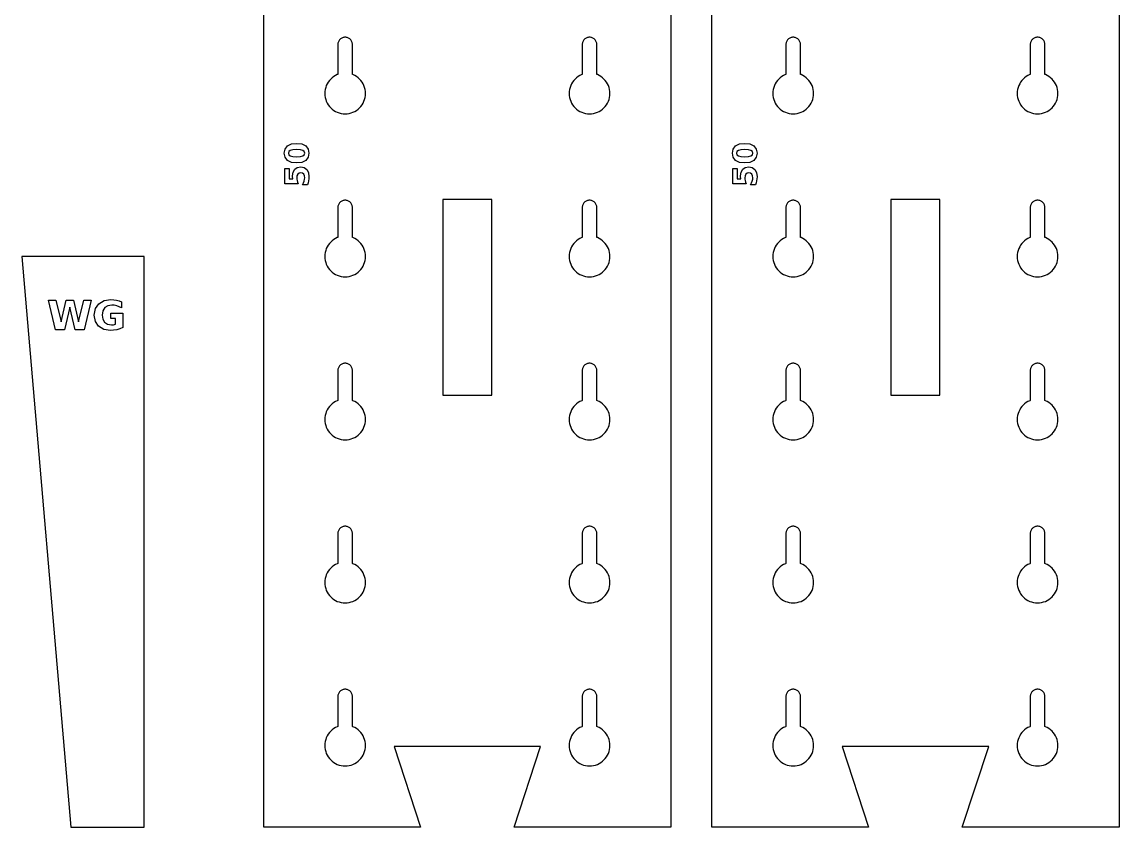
# Model space of a CAD drawing. Header units: millimetres. Extents: x 12 to 580, y 12 to 385.
# Drawn here: x 445.8 to 580.5, y 12.5 to 111.3 of the extents above; entities that cross this region are included whole.
import ezdxf

# ---------------------------------------------------------------- set-up
doc = ezdxf.new("R2010")
doc.units = ezdxf.units.MM
doc.layers.add('CUT', color=1, linetype='Continuous')
doc.layers.add('ENGRAVE', color=5, linetype='Continuous')

msp = doc.modelspace()

# ---------------------------------------------------------------- linework, layer by layer
at = {"layer": 'CUT', "color": 1}
for points in [[(480.5, 322.5), (480.5, 328.5), (520.5, 328.5), (520.5, 322.5), (525.5, 322.5), (525.5, 12.5), (506.24, 12.5), (509.5, 22.4), (491.5, 22.4), (494.76, 12.5), (475.5, 12.5), (475.5, 322.5)], [(535.5, 322.5), (535.5, 328.5), (575.5, 328.5), (575.5, 322.5), (580.5, 322.5), (580.5, 12.5), (561.24, 12.5), (564.5, 22.4), (546.5, 22.4), (549.76, 12.5), (530.5, 12.5), (530.5, 322.5)], [(487.09, 104.43), (486.89, 104.58), (486.68, 104.7), (486.46, 104.81), (486.4, 104.83), (486.4, 108.5), (486.4, 108.59), (486.38, 108.68), (486.36, 108.76), (486.33, 108.84), (486.29, 108.92), (486.25, 109), (486.2, 109.07), (486.14, 109.14), (486.07, 109.2), (486, 109.25), (485.92, 109.29), (485.84, 109.33), (485.76, 109.36), (485.68, 109.38), (485.59, 109.4), (485.5, 109.4), (485.41, 109.4), (485.32, 109.38), (485.24, 109.36), (485.16, 109.33), (485.08, 109.29), (485, 109.25), (484.93, 109.2), (484.86, 109.14), (484.8, 109.07), (484.75, 109), (484.71, 108.92), (484.67, 108.84), (484.64, 108.76), (484.62, 108.68), (484.6, 108.59), (484.6, 108.5), (484.6, 104.83), (484.54, 104.81), (484.32, 104.7), (484.11, 104.58), (483.91, 104.43), (483.73, 104.27), (483.57, 104.09), (483.42, 103.89), (483.3, 103.68), (483.19, 103.46), (483.11, 103.23), (483.05, 102.99), (483.01, 102.75), (483, 102.5), (483.01, 102.25), (483.05, 102.01), (483.11, 101.77), (483.19, 101.54), (483.3, 101.32), (483.42, 101.11), (483.57, 100.91), (483.73, 100.73), (483.91, 100.57), (484.11, 100.42), (484.32, 100.3), (484.54, 100.19), (484.77, 100.11), (485.01, 100.05), (485.25, 100.01), (485.5, 100), (485.75, 100.01), (485.99, 100.05), (486.23, 100.11), (486.46, 100.19), (486.68, 100.3), (486.89, 100.42), (487.09, 100.57), (487.27, 100.73), (487.43, 100.91), (487.58, 101.11), (487.7, 101.32), (487.81, 101.54), (487.89, 101.77), (487.95, 102.01), (487.99, 102.25), (488, 102.5), (487.99, 102.75), (487.95, 102.99), (487.89, 103.23), (487.81, 103.46), (487.7, 103.68), (487.58, 103.89), (487.43, 104.09), (487.27, 104.27)], [(517.09, 104.43), (516.89, 104.58), (516.68, 104.7), (516.46, 104.81), (516.4, 104.83), (516.4, 108.5), (516.4, 108.59), (516.38, 108.68), (516.36, 108.76), (516.33, 108.84), (516.29, 108.92), (516.25, 109), (516.2, 109.07), (516.14, 109.14), (516.07, 109.2), (516, 109.25), (515.92, 109.29), (515.84, 109.33), (515.76, 109.36), (515.68, 109.38), (515.59, 109.4), (515.5, 109.4), (515.41, 109.4), (515.32, 109.38), (515.24, 109.36), (515.16, 109.33), (515.08, 109.29), (515, 109.25), (514.93, 109.2), (514.86, 109.14), (514.8, 109.07), (514.75, 109), (514.71, 108.92), (514.67, 108.84), (514.64, 108.76), (514.62, 108.68), (514.6, 108.59), (514.6, 108.5), (514.6, 104.83), (514.54, 104.81), (514.32, 104.7), (514.11, 104.58), (513.91, 104.43), (513.73, 104.27), (513.57, 104.09), (513.42, 103.89), (513.3, 103.68), (513.19, 103.46), (513.11, 103.23), (513.05, 102.99), (513.01, 102.75), (513, 102.5), (513.01, 102.25), (513.05, 102.01), (513.11, 101.77), (513.19, 101.54), (513.3, 101.32), (513.42, 101.11), (513.57, 100.91), (513.73, 100.73), (513.91, 100.57), (514.11, 100.42), (514.32, 100.3), (514.54, 100.19), (514.77, 100.11), (515.01, 100.05), (515.25, 100.01), (515.5, 100), (515.75, 100.01), (515.99, 100.05), (516.23, 100.11), (516.46, 100.19), (516.68, 100.3), (516.89, 100.42), (517.09, 100.57), (517.27, 100.73), (517.43, 100.91), (517.58, 101.11), (517.7, 101.32), (517.81, 101.54), (517.89, 101.77), (517.95, 102.01), (517.99, 102.25), (518, 102.5), (517.99, 102.75), (517.95, 102.99), (517.89, 103.23), (517.81, 103.46), (517.7, 103.68), (517.58, 103.89), (517.43, 104.09), (517.27, 104.27)], [(542.09, 104.43), (541.89, 104.58), (541.68, 104.7), (541.46, 104.81), (541.4, 104.83), (541.4, 108.5), (541.4, 108.59), (541.38, 108.68), (541.36, 108.76), (541.33, 108.84), (541.29, 108.92), (541.25, 109), (541.2, 109.07), (541.14, 109.14), (541.07, 109.2), (541, 109.25), (540.92, 109.29), (540.84, 109.33), (540.76, 109.36), (540.68, 109.38), (540.59, 109.4), (540.5, 109.4), (540.41, 109.4), (540.32, 109.38), (540.24, 109.36), (540.16, 109.33), (540.08, 109.29), (540, 109.25), (539.93, 109.2), (539.86, 109.14), (539.8, 109.07), (539.75, 109), (539.71, 108.92), (539.67, 108.84), (539.64, 108.76), (539.62, 108.68), (539.6, 108.59), (539.6, 108.5), (539.6, 104.83), (539.54, 104.81), (539.32, 104.7), (539.11, 104.58), (538.91, 104.43), (538.73, 104.27), (538.57, 104.09), (538.42, 103.89), (538.3, 103.68), (538.19, 103.46), (538.11, 103.23), (538.05, 102.99), (538.01, 102.75), (538, 102.5), (538.01, 102.25), (538.05, 102.01), (538.11, 101.77), (538.19, 101.54), (538.3, 101.32), (538.42, 101.11), (538.57, 100.91), (538.73, 100.73), (538.91, 100.57), (539.11, 100.42), (539.32, 100.3), (539.54, 100.19), (539.77, 100.11), (540.01, 100.05), (540.25, 100.01), (540.5, 100), (540.75, 100.01), (540.99, 100.05), (541.23, 100.11), (541.46, 100.19), (541.68, 100.3), (541.89, 100.42), (542.09, 100.57), (542.27, 100.73), (542.43, 100.91), (542.58, 101.11), (542.7, 101.32), (542.81, 101.54), (542.89, 101.77), (542.95, 102.01), (542.99, 102.25), (543, 102.5), (542.99, 102.75), (542.95, 102.99), (542.89, 103.23), (542.81, 103.46), (542.7, 103.68), (542.58, 103.89), (542.43, 104.09), (542.27, 104.27)], [(572.09, 104.43), (571.89, 104.58), (571.68, 104.7), (571.46, 104.81), (571.4, 104.83), (571.4, 108.5), (571.4, 108.59), (571.38, 108.68), (571.36, 108.76), (571.33, 108.84), (571.29, 108.92), (571.25, 109), (571.2, 109.07), (571.14, 109.14), (571.07, 109.2), (571, 109.25), (570.92, 109.29), (570.84, 109.33), (570.76, 109.36), (570.68, 109.38), (570.59, 109.4), (570.5, 109.4), (570.41, 109.4), (570.32, 109.38), (570.24, 109.36), (570.16, 109.33), (570.08, 109.29), (570, 109.25), (569.93, 109.2), (569.86, 109.14), (569.8, 109.07), (569.75, 109), (569.71, 108.92), (569.67, 108.84), (569.64, 108.76), (569.62, 108.68), (569.6, 108.59), (569.6, 108.5), (569.6, 104.83), (569.54, 104.81), (569.32, 104.7), (569.11, 104.58), (568.91, 104.43), (568.73, 104.27), (568.57, 104.09), (568.42, 103.89), (568.3, 103.68), (568.19, 103.46), (568.11, 103.23), (568.05, 102.99), (568.01, 102.75), (568, 102.5), (568.01, 102.25), (568.05, 102.01), (568.11, 101.77), (568.19, 101.54), (568.3, 101.32), (568.42, 101.11), (568.57, 100.91), (568.73, 100.73), (568.91, 100.57), (569.11, 100.42), (569.32, 100.3), (569.54, 100.19), (569.77, 100.11), (570.01, 100.05), (570.25, 100.01), (570.5, 100), (570.75, 100.01), (570.99, 100.05), (571.23, 100.11), (571.46, 100.19), (571.68, 100.3), (571.89, 100.42), (572.09, 100.57), (572.27, 100.73), (572.43, 100.91), (572.58, 101.11), (572.7, 101.32), (572.81, 101.54), (572.89, 101.77), (572.95, 102.01), (572.99, 102.25), (573, 102.5), (572.99, 102.75), (572.95, 102.99), (572.89, 103.23), (572.81, 103.46), (572.7, 103.68), (572.58, 103.89), (572.43, 104.09), (572.27, 104.27)], [(487.27, 84.27), (487.09, 84.43), (486.89, 84.58), (486.68, 84.7), (486.46, 84.81), (486.4, 84.83), (486.4, 88.5), (486.4, 88.59), (486.38, 88.68), (486.36, 88.76), (486.33, 88.84), (486.29, 88.92), (486.25, 89), (486.2, 89.07), (486.14, 89.14), (486.07, 89.2), (486, 89.25), (485.92, 89.29), (485.84, 89.33), (485.76, 89.36), (485.68, 89.38), (485.59, 89.4), (485.5, 89.4), (485.41, 89.4), (485.32, 89.38), (485.24, 89.36), (485.16, 89.33), (485.08, 89.29), (485, 89.25), (484.93, 89.2), (484.86, 89.14), (484.8, 89.07), (484.75, 89), (484.71, 88.92), (484.67, 88.84), (484.64, 88.76), (484.62, 88.68), (484.6, 88.59), (484.6, 88.5), (484.6, 84.83), (484.54, 84.81), (484.32, 84.7), (484.11, 84.58), (483.91, 84.43), (483.73, 84.27), (483.57, 84.09), (483.42, 83.89), (483.3, 83.68), (483.19, 83.46), (483.11, 83.23), (483.05, 82.99), (483.01, 82.75), (483, 82.5), (483.01, 82.25), (483.05, 82.01), (483.11, 81.77), (483.19, 81.54), (483.3, 81.32), (483.42, 81.11), (483.57, 80.91), (483.73, 80.73), (483.91, 80.57), (484.11, 80.42), (484.32, 80.3), (484.54, 80.19), (484.77, 80.11), (485.01, 80.05), (485.25, 80.01), (485.5, 80), (485.75, 80.01), (485.99, 80.05), (486.23, 80.11), (486.46, 80.19), (486.68, 80.3), (486.89, 80.42), (487.09, 80.57), (487.27, 80.73), (487.43, 80.91), (487.58, 81.11), (487.7, 81.32), (487.81, 81.54), (487.89, 81.77), (487.95, 82.01), (487.99, 82.25), (488, 82.5), (487.99, 82.75), (487.95, 82.99), (487.89, 83.23), (487.81, 83.46), (487.7, 83.68), (487.58, 83.89), (487.43, 84.09)], [(497.5, 89.5), (497.5, 65.5), (503.5, 65.5), (503.5, 89.5)], [(517.09, 84.43), (516.89, 84.58), (516.68, 84.7), (516.46, 84.81), (516.4, 84.83), (516.4, 88.5), (516.4, 88.59), (516.38, 88.68), (516.36, 88.76), (516.33, 88.84), (516.29, 88.92), (516.25, 89), (516.2, 89.07), (516.14, 89.14), (516.07, 89.2), (516, 89.25), (515.92, 89.29), (515.84, 89.33), (515.76, 89.36), (515.68, 89.38), (515.59, 89.4), (515.5, 89.4), (515.41, 89.4), (515.32, 89.38), (515.24, 89.36), (515.16, 89.33), (515.08, 89.29), (515, 89.25), (514.93, 89.2), (514.86, 89.14), (514.8, 89.07), (514.75, 89), (514.71, 88.92), (514.67, 88.84), (514.64, 88.76), (514.62, 88.68), (514.6, 88.59), (514.6, 88.5), (514.6, 84.83), (514.54, 84.81), (514.32, 84.7), (514.11, 84.58), (513.91, 84.43), (513.73, 84.27), (513.57, 84.09), (513.42, 83.89), (513.3, 83.68), (513.19, 83.46), (513.11, 83.23), (513.05, 82.99), (513.01, 82.75), (513, 82.5), (513.01, 82.25), (513.05, 82.01), (513.11, 81.77), (513.19, 81.54), (513.3, 81.32), (513.42, 81.11), (513.57, 80.91), (513.73, 80.73), (513.91, 80.57), (514.11, 80.42), (514.32, 80.3), (514.54, 80.19), (514.77, 80.11), (515.01, 80.05), (515.25, 80.01), (515.5, 80), (515.75, 80.01), (515.99, 80.05), (516.23, 80.11), (516.46, 80.19), (516.68, 80.3), (516.89, 80.42), (517.09, 80.57), (517.27, 80.73), (517.43, 80.91), (517.58, 81.11), (517.7, 81.32), (517.81, 81.54), (517.89, 81.77), (517.95, 82.01), (517.99, 82.25), (518, 82.5), (517.99, 82.75), (517.95, 82.99), (517.89, 83.23), (517.81, 83.46), (517.7, 83.68), (517.58, 83.89), (517.43, 84.09), (517.27, 84.27)], [(542.27, 84.27), (542.09, 84.43), (541.89, 84.58), (541.68, 84.7), (541.46, 84.81), (541.4, 84.83), (541.4, 88.5), (541.4, 88.59), (541.38, 88.68), (541.36, 88.76), (541.33, 88.84), (541.29, 88.92), (541.25, 89), (541.2, 89.07), (541.14, 89.14), (541.07, 89.2), (541, 89.25), (540.92, 89.29), (540.84, 89.33), (540.76, 89.36), (540.68, 89.38), (540.59, 89.4), (540.5, 89.4), (540.41, 89.4), (540.32, 89.38), (540.24, 89.36), (540.16, 89.33), (540.08, 89.29), (540, 89.25), (539.93, 89.2), (539.86, 89.14), (539.8, 89.07), (539.75, 89), (539.71, 88.92), (539.67, 88.84), (539.64, 88.76), (539.62, 88.68), (539.6, 88.59), (539.6, 88.5), (539.6, 84.83), (539.54, 84.81), (539.32, 84.7), (539.11, 84.58), (538.91, 84.43), (538.73, 84.27), (538.57, 84.09), (538.42, 83.89), (538.3, 83.68), (538.19, 83.46), (538.11, 83.23), (538.05, 82.99), (538.01, 82.75), (538, 82.5), (538.01, 82.25), (538.05, 82.01), (538.11, 81.77), (538.19, 81.54), (538.3, 81.32), (538.42, 81.11), (538.57, 80.91), (538.73, 80.73), (538.91, 80.57), (539.11, 80.42), (539.32, 80.3), (539.54, 80.19), (539.77, 80.11), (540.01, 80.05), (540.25, 80.01), (540.5, 80), (540.75, 80.01), (540.99, 80.05), (541.23, 80.11), (541.46, 80.19), (541.68, 80.3), (541.89, 80.42), (542.09, 80.57), (542.27, 80.73), (542.43, 80.91), (542.58, 81.11), (542.7, 81.32), (542.81, 81.54), (542.89, 81.77), (542.95, 82.01), (542.99, 82.25), (543, 82.5), (542.99, 82.75), (542.95, 82.99), (542.89, 83.23), (542.81, 83.46), (542.7, 83.68), (542.58, 83.89), (542.43, 84.09)], [(552.5, 89.5), (552.5, 65.5), (558.5, 65.5), (558.5, 89.5)], [(572.09, 84.43), (571.89, 84.58), (571.68, 84.7), (571.46, 84.81), (571.4, 84.83), (571.4, 88.5), (571.4, 88.59), (571.38, 88.68), (571.36, 88.76), (571.33, 88.84), (571.29, 88.92), (571.25, 89), (571.2, 89.07), (571.14, 89.14), (571.07, 89.2), (571, 89.25), (570.92, 89.29), (570.84, 89.33), (570.76, 89.36), (570.68, 89.38), (570.59, 89.4), (570.5, 89.4), (570.41, 89.4), (570.32, 89.38), (570.24, 89.36), (570.16, 89.33), (570.08, 89.29), (570, 89.25), (569.93, 89.2), (569.86, 89.14), (569.8, 89.07), (569.75, 89), (569.71, 88.92), (569.67, 88.84), (569.64, 88.76), (569.62, 88.68), (569.6, 88.59), (569.6, 88.5), (569.6, 84.83), (569.54, 84.81), (569.32, 84.7), (569.11, 84.58), (568.91, 84.43), (568.73, 84.27), (568.57, 84.09), (568.42, 83.89), (568.3, 83.68), (568.19, 83.46), (568.11, 83.23), (568.05, 82.99), (568.01, 82.75), (568, 82.5), (568.01, 82.25), (568.05, 82.01), (568.11, 81.77), (568.19, 81.54), (568.3, 81.32), (568.42, 81.11), (568.57, 80.91), (568.73, 80.73), (568.91, 80.57), (569.11, 80.42), (569.32, 80.3), (569.54, 80.19), (569.77, 80.11), (570.01, 80.05), (570.25, 80.01), (570.5, 80), (570.75, 80.01), (570.99, 80.05), (571.23, 80.11), (571.46, 80.19), (571.68, 80.3), (571.89, 80.42), (572.09, 80.57), (572.27, 80.73), (572.43, 80.91), (572.58, 81.11), (572.7, 81.32), (572.81, 81.54), (572.89, 81.77), (572.95, 82.01), (572.99, 82.25), (573, 82.5), (572.99, 82.75), (572.95, 82.99), (572.89, 83.23), (572.81, 83.46), (572.7, 83.68), (572.58, 83.89), (572.43, 84.09), (572.27, 84.27)], [(460.83, 12.5), (460.83, 82.5), (445.83, 82.5), (451.83, 12.5)], [(487.09, 64.43), (486.89, 64.58), (486.68, 64.7), (486.46, 64.81), (486.4, 64.83), (486.4, 68.5), (486.4, 68.59), (486.38, 68.68), (486.36, 68.76), (486.33, 68.84), (486.29, 68.92), (486.25, 69), (486.2, 69.07), (486.14, 69.14), (486.07, 69.2), (486, 69.25), (485.92, 69.29), (485.84, 69.33), (485.76, 69.36), (485.68, 69.38), (485.59, 69.4), (485.5, 69.4), (485.41, 69.4), (485.32, 69.38), (485.24, 69.36), (485.16, 69.33), (485.08, 69.29), (485, 69.25), (484.93, 69.2), (484.86, 69.14), (484.8, 69.07), (484.75, 69), (484.71, 68.92), (484.67, 68.84), (484.64, 68.76), (484.62, 68.68), (484.6, 68.59), (484.6, 68.5), (484.6, 64.83), (484.54, 64.81), (484.32, 64.7), (484.11, 64.58), (483.91, 64.43), (483.73, 64.27), (483.57, 64.09), (483.42, 63.89), (483.3, 63.68), (483.19, 63.46), (483.11, 63.23), (483.05, 62.99), (483.01, 62.75), (483, 62.5), (483.01, 62.25), (483.05, 62.01), (483.11, 61.77), (483.19, 61.54), (483.3, 61.32), (483.42, 61.11), (483.57, 60.91), (483.73, 60.73), (483.91, 60.57), (484.11, 60.42), (484.32, 60.3), (484.54, 60.19), (484.77, 60.11), (485.01, 60.05), (485.25, 60.01), (485.5, 60), (485.75, 60.01), (485.99, 60.05), (486.23, 60.11), (486.46, 60.19), (486.68, 60.3), (486.89, 60.42), (487.09, 60.57), (487.27, 60.73), (487.43, 60.91), (487.58, 61.11), (487.7, 61.32), (487.81, 61.54), (487.89, 61.77), (487.95, 62.01), (487.99, 62.25), (488, 62.5), (487.99, 62.75), (487.95, 62.99), (487.89, 63.23), (487.81, 63.46), (487.7, 63.68), (487.58, 63.89), (487.43, 64.09), (487.27, 64.27)], [(517.27, 64.27), (517.09, 64.43), (516.89, 64.58), (516.68, 64.7), (516.46, 64.81), (516.4, 64.83), (516.4, 68.5), (516.4, 68.59), (516.38, 68.68), (516.36, 68.76), (516.33, 68.84), (516.29, 68.92), (516.25, 69), (516.2, 69.07), (516.14, 69.14), (516.07, 69.2), (516, 69.25), (515.92, 69.29), (515.84, 69.33), (515.76, 69.36), (515.68, 69.38), (515.59, 69.4), (515.5, 69.4), (515.41, 69.4), (515.32, 69.38), (515.24, 69.36), (515.16, 69.33), (515.08, 69.29), (515, 69.25), (514.93, 69.2), (514.86, 69.14), (514.8, 69.07), (514.75, 69), (514.71, 68.92), (514.67, 68.84), (514.64, 68.76), (514.62, 68.68), (514.6, 68.59), (514.6, 68.5), (514.6, 64.83), (514.54, 64.81), (514.32, 64.7), (514.11, 64.58), (513.91, 64.43), (513.73, 64.27), (513.57, 64.09), (513.42, 63.89), (513.3, 63.68), (513.19, 63.46), (513.11, 63.23), (513.05, 62.99), (513.01, 62.75), (513, 62.5), (513.01, 62.25), (513.05, 62.01), (513.11, 61.77), (513.19, 61.54), (513.3, 61.32), (513.42, 61.11), (513.57, 60.91), (513.73, 60.73), (513.91, 60.57), (514.11, 60.42), (514.32, 60.3), (514.54, 60.19), (514.77, 60.11), (515.01, 60.05), (515.25, 60.01), (515.5, 60), (515.75, 60.01), (515.99, 60.05), (516.23, 60.11), (516.46, 60.19), (516.68, 60.3), (516.89, 60.42), (517.09, 60.57), (517.27, 60.73), (517.43, 60.91), (517.58, 61.11), (517.7, 61.32), (517.81, 61.54), (517.89, 61.77), (517.95, 62.01), (517.99, 62.25), (518, 62.5), (517.99, 62.75), (517.95, 62.99), (517.89, 63.23), (517.81, 63.46), (517.7, 63.68), (517.58, 63.89), (517.43, 64.09)], [(542.09, 64.43), (541.89, 64.58), (541.68, 64.7), (541.46, 64.81), (541.4, 64.83), (541.4, 68.5), (541.4, 68.59), (541.38, 68.68), (541.36, 68.76), (541.33, 68.84), (541.29, 68.92), (541.25, 69), (541.2, 69.07), (541.14, 69.14), (541.07, 69.2), (541, 69.25), (540.92, 69.29), (540.84, 69.33), (540.76, 69.36), (540.68, 69.38), (540.59, 69.4), (540.5, 69.4), (540.41, 69.4), (540.32, 69.38), (540.24, 69.36), (540.16, 69.33), (540.08, 69.29), (540, 69.25), (539.93, 69.2), (539.86, 69.14), (539.8, 69.07), (539.75, 69), (539.71, 68.92), (539.67, 68.84), (539.64, 68.76), (539.62, 68.68), (539.6, 68.59), (539.6, 68.5), (539.6, 64.83), (539.54, 64.81), (539.32, 64.7), (539.11, 64.58), (538.91, 64.43), (538.73, 64.27), (538.57, 64.09), (538.42, 63.89), (538.3, 63.68), (538.19, 63.46), (538.11, 63.23), (538.05, 62.99), (538.01, 62.75), (538, 62.5), (538.01, 62.25), (538.05, 62.01), (538.11, 61.77), (538.19, 61.54), (538.3, 61.32), (538.42, 61.11), (538.57, 60.91), (538.73, 60.73), (538.91, 60.57), (539.11, 60.42), (539.32, 60.3), (539.54, 60.19), (539.77, 60.11), (540.01, 60.05), (540.25, 60.01), (540.5, 60), (540.75, 60.01), (540.99, 60.05), (541.23, 60.11), (541.46, 60.19), (541.68, 60.3), (541.89, 60.42), (542.09, 60.57), (542.27, 60.73), (542.43, 60.91), (542.58, 61.11), (542.7, 61.32), (542.81, 61.54), (542.89, 61.77), (542.95, 62.01), (542.99, 62.25), (543, 62.5), (542.99, 62.75), (542.95, 62.99), (542.89, 63.23), (542.81, 63.46), (542.7, 63.68), (542.58, 63.89), (542.43, 64.09), (542.27, 64.27)], [(572.27, 64.27), (572.09, 64.43), (571.89, 64.58), (571.68, 64.7), (571.46, 64.81), (571.4, 64.83), (571.4, 68.5), (571.4, 68.59), (571.38, 68.68), (571.36, 68.76), (571.33, 68.84), (571.29, 68.92), (571.25, 69), (571.2, 69.07), (571.14, 69.14), (571.07, 69.2), (571, 69.25), (570.92, 69.29), (570.84, 69.33), (570.76, 69.36), (570.68, 69.38), (570.59, 69.4), (570.5, 69.4), (570.41, 69.4), (570.32, 69.38), (570.24, 69.36), (570.16, 69.33), (570.08, 69.29), (570, 69.25), (569.93, 69.2), (569.86, 69.14), (569.8, 69.07), (569.75, 69), (569.71, 68.92), (569.67, 68.84), (569.64, 68.76), (569.62, 68.68), (569.6, 68.59), (569.6, 68.5), (569.6, 64.83), (569.54, 64.81), (569.32, 64.7), (569.11, 64.58), (568.91, 64.43), (568.73, 64.27), (568.57, 64.09), (568.42, 63.89), (568.3, 63.68), (568.19, 63.46), (568.11, 63.23), (568.05, 62.99), (568.01, 62.75), (568, 62.5), (568.01, 62.25), (568.05, 62.01), (568.11, 61.77), (568.19, 61.54), (568.3, 61.32), (568.42, 61.11), (568.57, 60.91), (568.73, 60.73), (568.91, 60.57), (569.11, 60.42), (569.32, 60.3), (569.54, 60.19), (569.77, 60.11), (570.01, 60.05), (570.25, 60.01), (570.5, 60), (570.75, 60.01), (570.99, 60.05), (571.23, 60.11), (571.46, 60.19), (571.68, 60.3), (571.89, 60.42), (572.09, 60.57), (572.27, 60.73), (572.43, 60.91), (572.58, 61.11), (572.7, 61.32), (572.81, 61.54), (572.89, 61.77), (572.95, 62.01), (572.99, 62.25), (573, 62.5), (572.99, 62.75), (572.95, 62.99), (572.89, 63.23), (572.81, 63.46), (572.7, 63.68), (572.58, 63.89), (572.43, 64.09)], [(487.09, 44.43), (486.89, 44.58), (486.68, 44.7), (486.46, 44.81), (486.4, 44.83), (486.4, 48.5), (486.4, 48.59), (486.38, 48.68), (486.36, 48.76), (486.33, 48.84), (486.29, 48.92), (486.25, 49), (486.2, 49.07), (486.14, 49.14), (486.07, 49.2), (486, 49.25), (485.92, 49.29), (485.84, 49.33), (485.76, 49.36), (485.68, 49.38), (485.59, 49.4), (485.5, 49.4), (485.41, 49.4), (485.32, 49.38), (485.24, 49.36), (485.16, 49.33), (485.08, 49.29), (485, 49.25), (484.93, 49.2), (484.86, 49.14), (484.8, 49.07), (484.75, 49), (484.71, 48.92), (484.67, 48.84), (484.64, 48.76), (484.62, 48.68), (484.6, 48.59), (484.6, 48.5), (484.6, 44.83), (484.54, 44.81), (484.32, 44.7), (484.11, 44.58), (483.91, 44.43), (483.73, 44.27), (483.57, 44.09), (483.42, 43.89), (483.3, 43.68), (483.19, 43.46), (483.11, 43.23), (483.05, 42.99), (483.01, 42.75), (483, 42.5), (483.01, 42.25), (483.05, 42.01), (483.11, 41.77), (483.19, 41.54), (483.3, 41.32), (483.42, 41.11), (483.57, 40.91), (483.73, 40.73), (483.91, 40.57), (484.11, 40.42), (484.32, 40.3), (484.54, 40.19), (484.77, 40.11), (485.01, 40.05), (485.25, 40.01), (485.5, 40), (485.75, 40.01), (485.99, 40.05), (486.23, 40.11), (486.46, 40.19), (486.68, 40.3), (486.89, 40.42), (487.09, 40.57), (487.27, 40.73), (487.43, 40.91), (487.58, 41.11), (487.7, 41.32), (487.81, 41.54), (487.89, 41.77), (487.95, 42.01), (487.99, 42.25), (488, 42.5), (487.99, 42.75), (487.95, 42.99), (487.89, 43.23), (487.81, 43.46), (487.7, 43.68), (487.58, 43.89), (487.43, 44.09), (487.27, 44.27)], [(517.09, 44.43), (516.89, 44.58), (516.68, 44.7), (516.46, 44.81), (516.4, 44.83), (516.4, 48.5), (516.4, 48.59), (516.38, 48.68), (516.36, 48.76), (516.33, 48.84), (516.29, 48.92), (516.25, 49), (516.2, 49.07), (516.14, 49.14), (516.07, 49.2), (516, 49.25), (515.92, 49.29), (515.84, 49.33), (515.76, 49.36), (515.68, 49.38), (515.59, 49.4), (515.5, 49.4), (515.41, 49.4), (515.32, 49.38), (515.24, 49.36), (515.16, 49.33), (515.08, 49.29), (515, 49.25), (514.93, 49.2), (514.86, 49.14), (514.8, 49.07), (514.75, 49), (514.71, 48.92), (514.67, 48.84), (514.64, 48.76), (514.62, 48.68), (514.6, 48.59), (514.6, 48.5), (514.6, 44.83), (514.54, 44.81), (514.32, 44.7), (514.11, 44.58), (513.91, 44.43), (513.73, 44.27), (513.57, 44.09), (513.42, 43.89), (513.3, 43.68), (513.19, 43.46), (513.11, 43.23), (513.05, 42.99), (513.01, 42.75), (513, 42.5), (513.01, 42.25), (513.05, 42.01), (513.11, 41.77), (513.19, 41.54), (513.3, 41.32), (513.42, 41.11), (513.57, 40.91), (513.73, 40.73), (513.91, 40.57), (514.11, 40.42), (514.32, 40.3), (514.54, 40.19), (514.77, 40.11), (515.01, 40.05), (515.25, 40.01), (515.5, 40), (515.75, 40.01), (515.99, 40.05), (516.23, 40.11), (516.46, 40.19), (516.68, 40.3), (516.89, 40.42), (517.09, 40.57), (517.27, 40.73), (517.43, 40.91), (517.58, 41.11), (517.7, 41.32), (517.81, 41.54), (517.89, 41.77), (517.95, 42.01), (517.99, 42.25), (518, 42.5), (517.99, 42.75), (517.95, 42.99), (517.89, 43.23), (517.81, 43.46), (517.7, 43.68), (517.58, 43.89), (517.43, 44.09), (517.27, 44.27)], [(542.09, 44.43), (541.89, 44.58), (541.68, 44.7), (541.46, 44.81), (541.4, 44.83), (541.4, 48.5), (541.4, 48.59), (541.38, 48.68), (541.36, 48.76), (541.33, 48.84), (541.29, 48.92), (541.25, 49), (541.2, 49.07), (541.14, 49.14), (541.07, 49.2), (541, 49.25), (540.92, 49.29), (540.84, 49.33), (540.76, 49.36), (540.68, 49.38), (540.59, 49.4), (540.5, 49.4), (540.41, 49.4), (540.32, 49.38), (540.24, 49.36), (540.16, 49.33), (540.08, 49.29), (540, 49.25), (539.93, 49.2), (539.86, 49.14), (539.8, 49.07), (539.75, 49), (539.71, 48.92), (539.67, 48.84), (539.64, 48.76), (539.62, 48.68), (539.6, 48.59), (539.6, 48.5), (539.6, 44.83), (539.54, 44.81), (539.32, 44.7), (539.11, 44.58), (538.91, 44.43), (538.73, 44.27), (538.57, 44.09), (538.42, 43.89), (538.3, 43.68), (538.19, 43.46), (538.11, 43.23), (538.05, 42.99), (538.01, 42.75), (538, 42.5), (538.01, 42.25), (538.05, 42.01), (538.11, 41.77), (538.19, 41.54), (538.3, 41.32), (538.42, 41.11), (538.57, 40.91), (538.73, 40.73), (538.91, 40.57), (539.11, 40.42), (539.32, 40.3), (539.54, 40.19), (539.77, 40.11), (540.01, 40.05), (540.25, 40.01), (540.5, 40), (540.75, 40.01), (540.99, 40.05), (541.23, 40.11), (541.46, 40.19), (541.68, 40.3), (541.89, 40.42), (542.09, 40.57), (542.27, 40.73), (542.43, 40.91), (542.58, 41.11), (542.7, 41.32), (542.81, 41.54), (542.89, 41.77), (542.95, 42.01), (542.99, 42.25), (543, 42.5), (542.99, 42.75), (542.95, 42.99), (542.89, 43.23), (542.81, 43.46), (542.7, 43.68), (542.58, 43.89), (542.43, 44.09), (542.27, 44.27)], [(572.09, 44.43), (571.89, 44.58), (571.68, 44.7), (571.46, 44.81), (571.4, 44.83), (571.4, 48.5), (571.4, 48.59), (571.38, 48.68), (571.36, 48.76), (571.33, 48.84), (571.29, 48.92), (571.25, 49), (571.2, 49.07), (571.14, 49.14), (571.07, 49.2), (571, 49.25), (570.92, 49.29), (570.84, 49.33), (570.76, 49.36), (570.68, 49.38), (570.59, 49.4), (570.5, 49.4), (570.41, 49.4), (570.32, 49.38), (570.24, 49.36), (570.16, 49.33), (570.08, 49.29), (570, 49.25), (569.93, 49.2), (569.86, 49.14), (569.8, 49.07), (569.75, 49), (569.71, 48.92), (569.67, 48.84), (569.64, 48.76), (569.62, 48.68), (569.6, 48.59), (569.6, 48.5), (569.6, 44.83), (569.54, 44.81), (569.32, 44.7), (569.11, 44.58), (568.91, 44.43), (568.73, 44.27), (568.57, 44.09), (568.42, 43.89), (568.3, 43.68), (568.19, 43.46), (568.11, 43.23), (568.05, 42.99), (568.01, 42.75), (568, 42.5), (568.01, 42.25), (568.05, 42.01), (568.11, 41.77), (568.19, 41.54), (568.3, 41.32), (568.42, 41.11), (568.57, 40.91), (568.73, 40.73), (568.91, 40.57), (569.11, 40.42), (569.32, 40.3), (569.54, 40.19), (569.77, 40.11), (570.01, 40.05), (570.25, 40.01), (570.5, 40), (570.75, 40.01), (570.99, 40.05), (571.23, 40.11), (571.46, 40.19), (571.68, 40.3), (571.89, 40.42), (572.09, 40.57), (572.27, 40.73), (572.43, 40.91), (572.58, 41.11), (572.7, 41.32), (572.81, 41.54), (572.89, 41.77), (572.95, 42.01), (572.99, 42.25), (573, 42.5), (572.99, 42.75), (572.95, 42.99), (572.89, 43.23), (572.81, 43.46), (572.7, 43.68), (572.58, 43.89), (572.43, 44.09), (572.27, 44.27)], [(487.27, 24.27), (487.09, 24.43), (486.89, 24.58), (486.68, 24.7), (486.46, 24.81), (486.4, 24.83), (486.4, 28.5), (486.4, 28.59), (486.38, 28.68), (486.36, 28.76), (486.33, 28.84), (486.29, 28.92), (486.25, 29), (486.2, 29.07), (486.14, 29.14), (486.07, 29.2), (486, 29.25), (485.92, 29.29), (485.84, 29.33), (485.76, 29.36), (485.68, 29.38), (485.59, 29.4), (485.5, 29.4), (485.41, 29.4), (485.32, 29.38), (485.24, 29.36), (485.16, 29.33), (485.08, 29.29), (485, 29.25), (484.93, 29.2), (484.86, 29.14), (484.8, 29.07), (484.75, 29), (484.71, 28.92), (484.67, 28.84), (484.64, 28.76), (484.62, 28.68), (484.6, 28.59), (484.6, 28.5), (484.6, 24.83), (484.54, 24.81), (484.32, 24.7), (484.11, 24.58), (483.91, 24.43), (483.73, 24.27), (483.57, 24.09), (483.42, 23.89), (483.3, 23.68), (483.19, 23.46), (483.11, 23.23), (483.05, 22.99), (483.01, 22.75), (483, 22.5), (483.01, 22.25), (483.05, 22.01), (483.11, 21.77), (483.19, 21.54), (483.3, 21.32), (483.42, 21.11), (483.57, 20.91), (483.73, 20.73), (483.91, 20.57), (484.11, 20.42), (484.32, 20.3), (484.54, 20.19), (484.77, 20.11), (485.01, 20.05), (485.25, 20.01), (485.5, 20), (485.75, 20.01), (485.99, 20.05), (486.23, 20.11), (486.46, 20.19), (486.68, 20.3), (486.89, 20.42), (487.09, 20.57), (487.27, 20.73), (487.43, 20.91), (487.58, 21.11), (487.7, 21.32), (487.81, 21.54), (487.89, 21.77), (487.95, 22.01), (487.99, 22.25), (488, 22.5), (487.99, 22.75), (487.95, 22.99), (487.89, 23.23), (487.81, 23.46), (487.7, 23.68), (487.58, 23.89), (487.43, 24.09)], [(517.09, 24.43), (516.89, 24.58), (516.68, 24.7), (516.46, 24.81), (516.4, 24.83), (516.4, 28.5), (516.4, 28.59), (516.38, 28.68), (516.36, 28.76), (516.33, 28.84), (516.29, 28.92), (516.25, 29), (516.2, 29.07), (516.14, 29.14), (516.07, 29.2), (516, 29.25), (515.92, 29.29), (515.84, 29.33), (515.76, 29.36), (515.68, 29.38), (515.59, 29.4), (515.5, 29.4), (515.41, 29.4), (515.32, 29.38), (515.24, 29.36), (515.16, 29.33), (515.08, 29.29), (515, 29.25), (514.93, 29.2), (514.86, 29.14), (514.8, 29.07), (514.75, 29), (514.71, 28.92), (514.67, 28.84), (514.64, 28.76), (514.62, 28.68), (514.6, 28.59), (514.6, 28.5), (514.6, 24.83), (514.54, 24.81), (514.32, 24.7), (514.11, 24.58), (513.91, 24.43), (513.73, 24.27), (513.57, 24.09), (513.42, 23.89), (513.3, 23.68), (513.19, 23.46), (513.11, 23.23), (513.05, 22.99), (513.01, 22.75), (513, 22.5), (513.01, 22.25), (513.05, 22.01), (513.11, 21.77), (513.19, 21.54), (513.3, 21.32), (513.42, 21.11), (513.57, 20.91), (513.73, 20.73), (513.91, 20.57), (514.11, 20.42), (514.32, 20.3), (514.54, 20.19), (514.77, 20.11), (515.01, 20.05), (515.25, 20.01), (515.5, 20), (515.75, 20.01), (515.99, 20.05), (516.23, 20.11), (516.46, 20.19), (516.68, 20.3), (516.89, 20.42), (517.09, 20.57), (517.27, 20.73), (517.43, 20.91), (517.58, 21.11), (517.7, 21.32), (517.81, 21.54), (517.89, 21.77), (517.95, 22.01), (517.99, 22.25), (518, 22.5), (517.99, 22.75), (517.95, 22.99), (517.89, 23.23), (517.81, 23.46), (517.7, 23.68), (517.58, 23.89), (517.43, 24.09), (517.27, 24.27)], [(542.27, 24.27), (542.09, 24.43), (541.89, 24.58), (541.68, 24.7), (541.46, 24.81), (541.4, 24.83), (541.4, 28.5), (541.4, 28.59), (541.38, 28.68), (541.36, 28.76), (541.33, 28.84), (541.29, 28.92), (541.25, 29), (541.2, 29.07), (541.14, 29.14), (541.07, 29.2), (541, 29.25), (540.92, 29.29), (540.84, 29.33), (540.76, 29.36), (540.68, 29.38), (540.59, 29.4), (540.5, 29.4), (540.41, 29.4), (540.32, 29.38), (540.24, 29.36), (540.16, 29.33), (540.08, 29.29), (540, 29.25), (539.93, 29.2), (539.86, 29.14), (539.8, 29.07), (539.75, 29), (539.71, 28.92), (539.67, 28.84), (539.64, 28.76), (539.62, 28.68), (539.6, 28.59), (539.6, 28.5), (539.6, 24.83), (539.54, 24.81), (539.32, 24.7), (539.11, 24.58), (538.91, 24.43), (538.73, 24.27), (538.57, 24.09), (538.42, 23.89), (538.3, 23.68), (538.19, 23.46), (538.11, 23.23), (538.05, 22.99), (538.01, 22.75), (538, 22.5), (538.01, 22.25), (538.05, 22.01), (538.11, 21.77), (538.19, 21.54), (538.3, 21.32), (538.42, 21.11), (538.57, 20.91), (538.73, 20.73), (538.91, 20.57), (539.11, 20.42), (539.32, 20.3), (539.54, 20.19), (539.77, 20.11), (540.01, 20.05), (540.25, 20.01), (540.5, 20), (540.75, 20.01), (540.99, 20.05), (541.23, 20.11), (541.46, 20.19), (541.68, 20.3), (541.89, 20.42), (542.09, 20.57), (542.27, 20.73), (542.43, 20.91), (542.58, 21.11), (542.7, 21.32), (542.81, 21.54), (542.89, 21.77), (542.95, 22.01), (542.99, 22.25), (543, 22.5), (542.99, 22.75), (542.95, 22.99), (542.89, 23.23), (542.81, 23.46), (542.7, 23.68), (542.58, 23.89), (542.43, 24.09)], [(572.09, 24.43), (571.89, 24.58), (571.68, 24.7), (571.46, 24.81), (571.4, 24.83), (571.4, 28.5), (571.4, 28.59), (571.38, 28.68), (571.36, 28.76), (571.33, 28.84), (571.29, 28.92), (571.25, 29), (571.2, 29.07), (571.14, 29.14), (571.07, 29.2), (571, 29.25), (570.92, 29.29), (570.84, 29.33), (570.76, 29.36), (570.68, 29.38), (570.59, 29.4), (570.5, 29.4), (570.41, 29.4), (570.32, 29.38), (570.24, 29.36), (570.16, 29.33), (570.08, 29.29), (570, 29.25), (569.93, 29.2), (569.86, 29.14), (569.8, 29.07), (569.75, 29), (569.71, 28.92), (569.67, 28.84), (569.64, 28.76), (569.62, 28.68), (569.6, 28.59), (569.6, 28.5), (569.6, 24.83), (569.54, 24.81), (569.32, 24.7), (569.11, 24.58), (568.91, 24.43), (568.73, 24.27), (568.57, 24.09), (568.42, 23.89), (568.3, 23.68), (568.19, 23.46), (568.11, 23.23), (568.05, 22.99), (568.01, 22.75), (568, 22.5), (568.01, 22.25), (568.05, 22.01), (568.11, 21.77), (568.19, 21.54), (568.3, 21.32), (568.42, 21.11), (568.57, 20.91), (568.73, 20.73), (568.91, 20.57), (569.11, 20.42), (569.32, 20.3), (569.54, 20.19), (569.77, 20.11), (570.01, 20.05), (570.25, 20.01), (570.5, 20), (570.75, 20.01), (570.99, 20.05), (571.23, 20.11), (571.46, 20.19), (571.68, 20.3), (571.89, 20.42), (572.09, 20.57), (572.27, 20.73), (572.43, 20.91), (572.58, 21.11), (572.7, 21.32), (572.81, 21.54), (572.89, 21.77), (572.95, 22.01), (572.99, 22.25), (573, 22.5), (572.99, 22.75), (572.95, 22.99), (572.89, 23.23), (572.81, 23.46), (572.7, 23.68), (572.58, 23.89), (572.43, 24.09), (572.27, 24.27)]]:
    msp.add_lwpolyline(points, close=True, dxfattribs=at)
at = {"layer": 'ENGRAVE', "color": 5}
for points in [[(479.55, 96.38), (480.19, 96.3), (480.66, 96.06), (480.96, 95.68), (481.06, 95.18), (480.96, 94.67), (480.66, 94.29), (480.19, 94.05), (479.55, 93.97), (478.9, 94.05), (478.43, 94.29), (478.13, 94.67), (478.03, 95.18), (478.13, 95.68), (478.43, 96.06), (478.9, 96.3)], [(479.54, 95.62), (479.07, 95.6), (478.77, 95.52), (478.6, 95.38), (478.55, 95.18), (478.6, 94.97), (478.77, 94.83), (479.07, 94.75), (479.54, 94.73), (480.01, 94.75), (480.32, 94.83), (480.49, 94.97), (480.55, 95.18), (480.49, 95.38), (480.32, 95.52), (480.01, 95.6)], [(534.54, 96.38), (535.19, 96.3), (535.66, 96.06), (535.96, 95.68), (536.06, 95.18), (535.96, 94.67), (535.66, 94.29), (535.19, 94.05), (534.54, 93.97), (533.9, 94.05), (533.42, 94.29), (533.13, 94.67), (533.03, 95.18), (533.13, 95.68), (533.42, 96.06), (533.9, 96.3)], [(534.54, 95.62), (534.07, 95.6), (533.77, 95.52), (533.6, 95.38), (533.54, 95.18), (533.6, 94.97), (533.77, 94.83), (534.07, 94.75), (534.54, 94.73), (535.01, 94.75), (535.32, 94.83), (535.49, 94.97), (535.54, 95.18), (535.49, 95.38), (535.32, 95.52), (535.01, 95.6)], [(478.08, 91.42), (478.08, 93.29), (478.64, 93.29), (478.64, 92.02), (479.09, 92.02), (479.07, 92.11), (479.05, 92.2), (479.04, 92.28), (479.04, 92.38), (479.11, 92.85), (479.31, 93.21), (479.62, 93.43), (480.05, 93.5), (480.47, 93.42), (480.79, 93.18), (480.99, 92.79), (481.06, 92.28), (481.04, 92.04), (481.01, 91.79), (480.95, 91.55), (480.86, 91.31), (480.27, 91.31), (480.39, 91.54), (480.48, 91.76), (480.53, 91.97), (480.55, 92.16), (480.51, 92.41), (480.41, 92.59), (480.25, 92.71), (480.05, 92.75), (479.84, 92.71), (479.69, 92.59), (479.59, 92.41), (479.55, 92.16), (479.56, 92), (479.6, 91.82), (479.65, 91.63), (479.72, 91.42)], [(533.08, 91.42), (533.08, 93.29), (533.64, 93.29), (533.64, 92.02), (534.09, 92.02), (534.07, 92.11), (534.05, 92.2), (534.04, 92.28), (534.04, 92.38), (534.11, 92.85), (534.31, 93.21), (534.62, 93.43), (535.05, 93.5), (535.47, 93.42), (535.79, 93.18), (535.99, 92.79), (536.06, 92.28), (536.04, 92.04), (536.01, 91.79), (535.95, 91.55), (535.86, 91.31), (535.27, 91.31), (535.39, 91.54), (535.48, 91.76), (535.53, 91.97), (535.54, 92.16), (535.51, 92.41), (535.41, 92.59), (535.25, 92.71), (535.05, 92.75), (534.84, 92.71), (534.69, 92.59), (534.59, 92.41), (534.55, 92.16), (534.56, 92), (534.6, 91.82), (534.65, 91.63), (534.72, 91.42)], [(449.1, 77.15), (450, 77.15), (450.63, 74.5), (451.25, 77.15), (452.16, 77.15), (452.78, 74.5), (453.41, 77.15), (454.31, 77.15), (453.45, 73.5), (452.36, 73.5), (451.7, 76.27), (451.05, 73.5), (449.96, 73.5)], [(458.2, 73.77), (457.84, 73.62), (457.47, 73.51), (457.08, 73.45), (456.69, 73.43), (455.87, 73.56), (455.24, 73.94), (454.85, 74.54), (454.71, 75.32), (454.85, 76.11), (455.25, 76.71), (455.9, 77.09), (456.74, 77.21), (457.09, 77.19), (457.43, 77.14), (457.76, 77.06), (458.06, 76.94), (458.06, 76.19), (457.76, 76.34), (457.46, 76.44), (457.16, 76.51), (456.85, 76.53), (456.36, 76.45), (455.99, 76.22), (455.76, 75.84), (455.68, 75.32), (455.76, 74.81), (455.98, 74.43), (456.33, 74.19), (456.81, 74.11), (456.95, 74.12), (457.08, 74.13), (457.2, 74.15), (457.31, 74.19), (457.31, 74.89), (456.73, 74.89), (456.73, 75.53), (458.2, 75.53)]]:
    msp.add_lwpolyline(points, close=True, dxfattribs=at)

doc.saveas('drawing.dxf')
